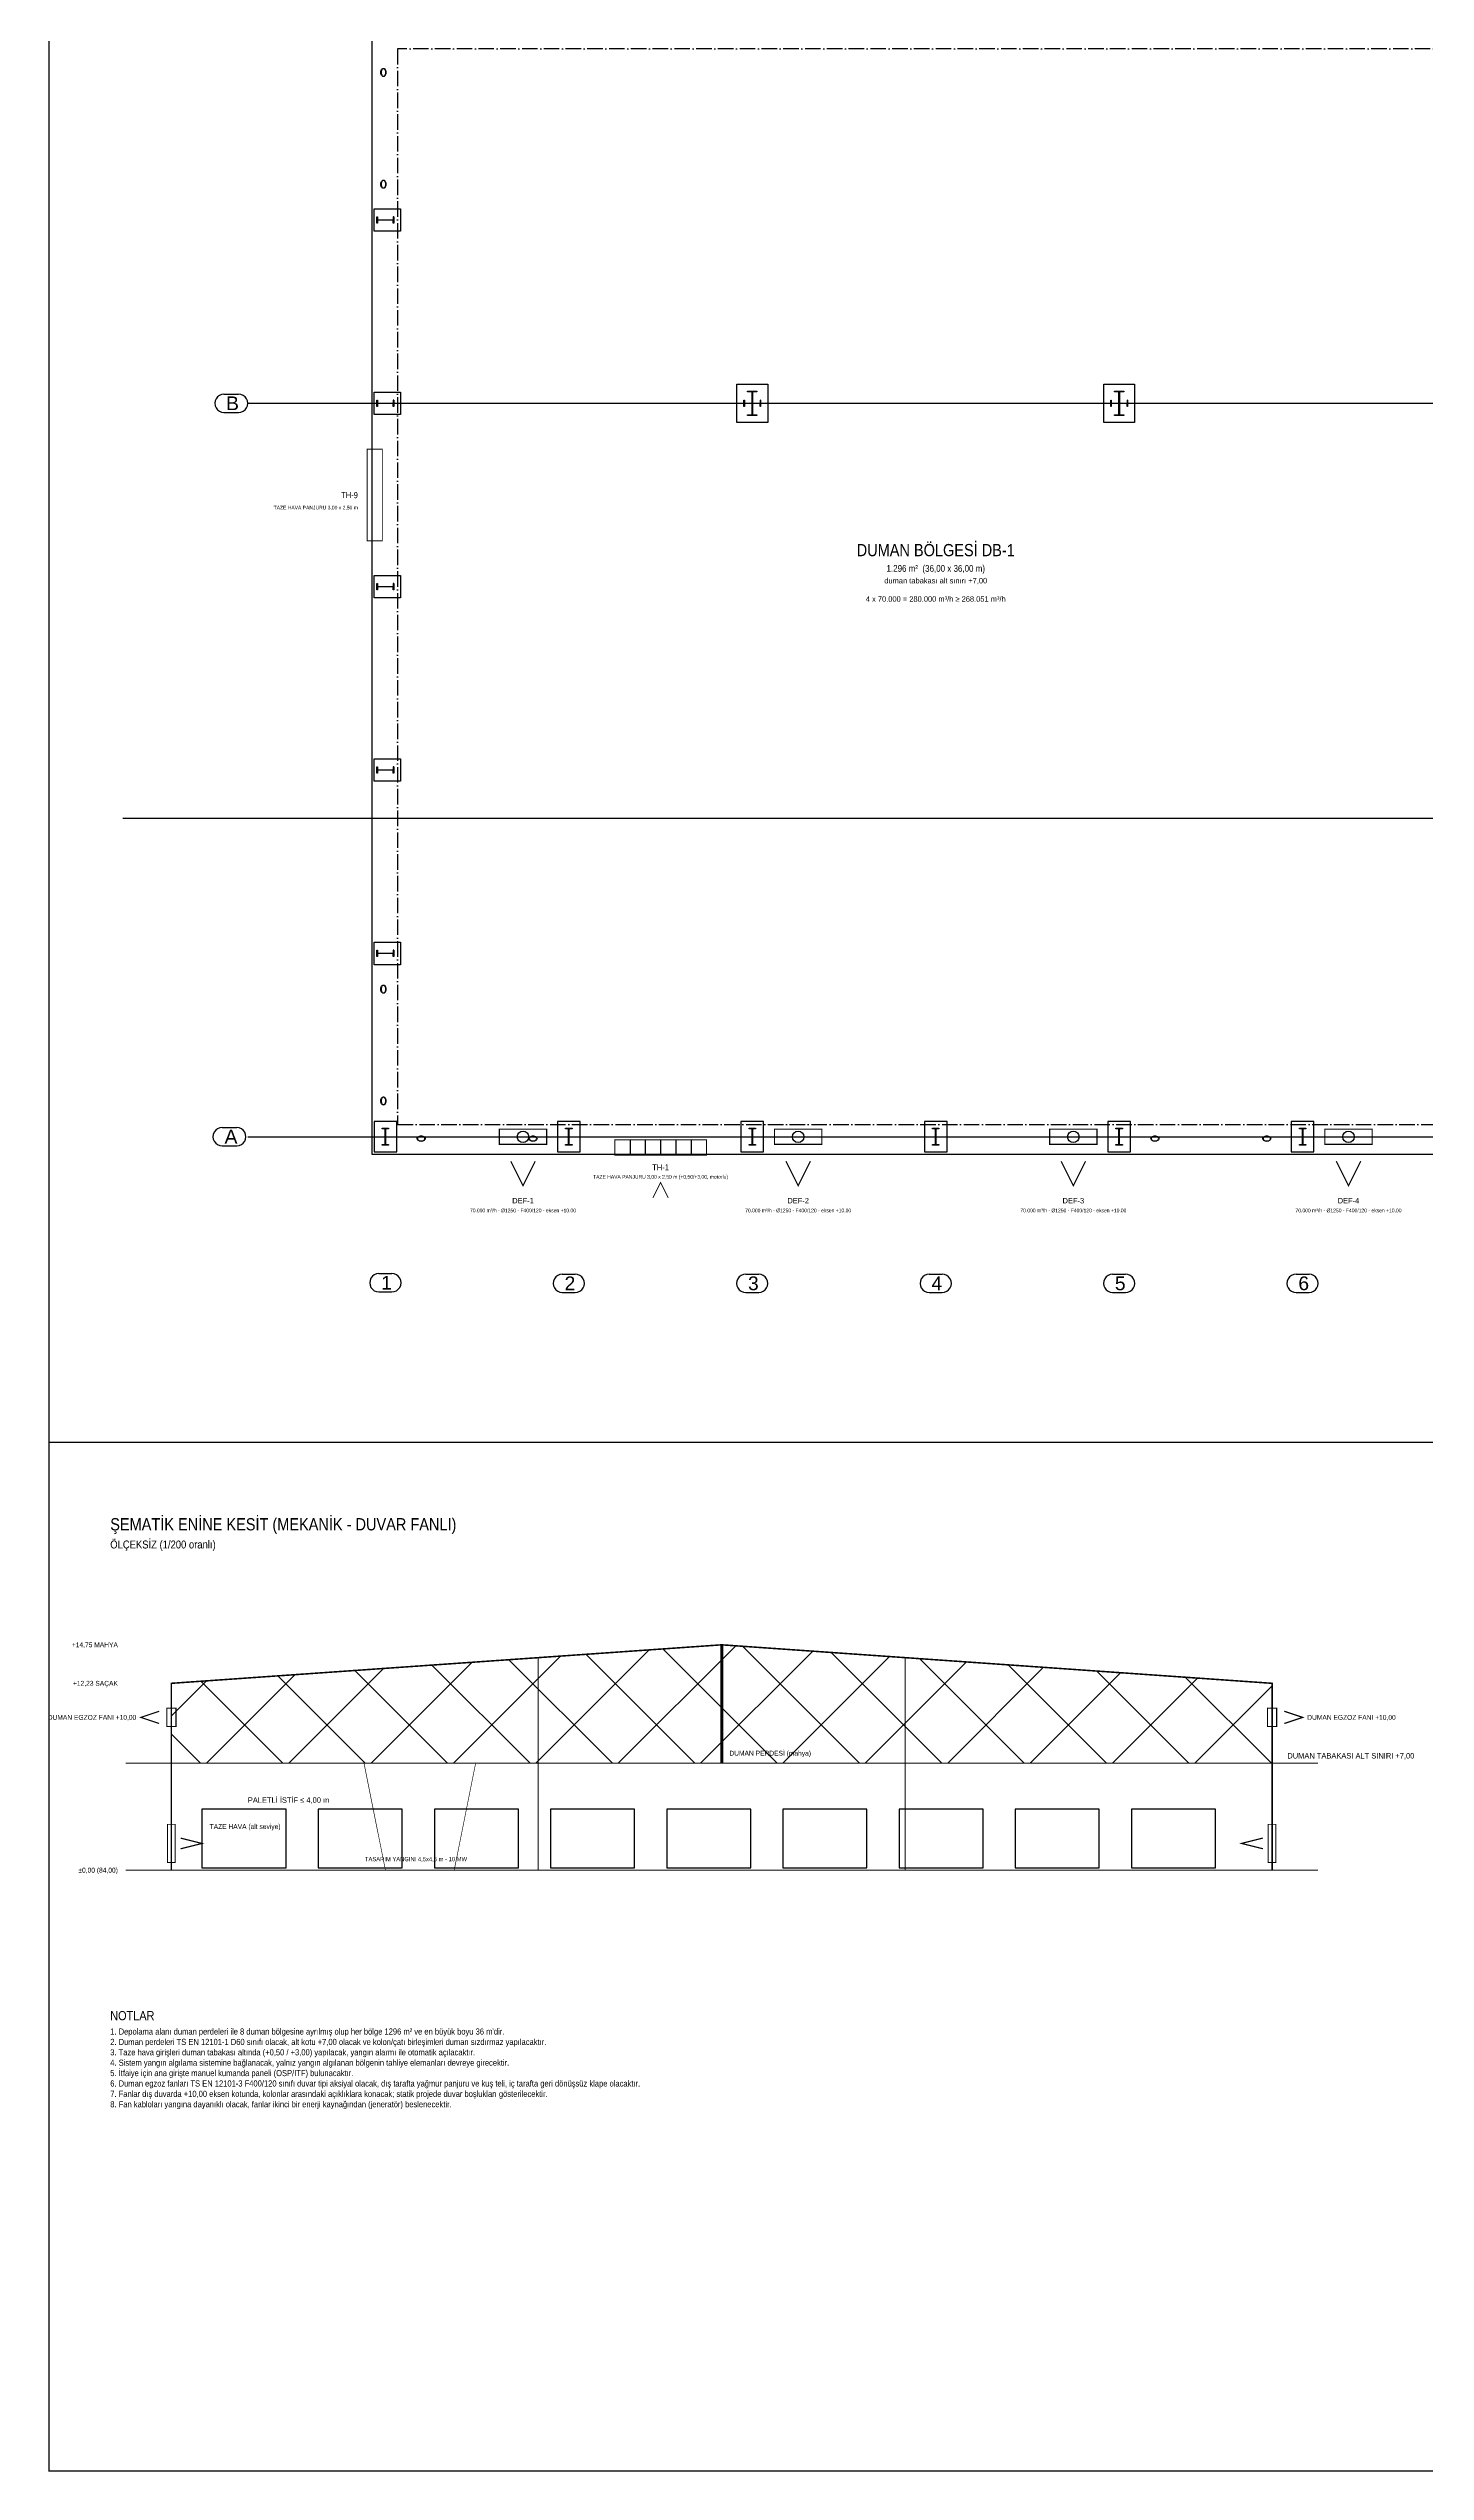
# Model space of a CAD drawing. Header units: centimetres. Extents: x 184307 to 200911, y 3888 to 16958.
# Drawn here: x 184307 to 188811, y 3888 to 11818 of the extents above; entities that cross this region are included whole.
import ezdxf
from ezdxf.enums import TextEntityAlignment as Align

# ---------------------------------------------------------------- set-up
doc = ezdxf.new("R2010")
doc.units = ezdxf.units.CM
doc.header["$LTSCALE"] = 20
doc.linetypes.add('DASHDOT', pattern=[3.556, 2.54, -0.508, 0, -0.508])
for name, color, linetype in [('ROTAS-DETAY', 7, 'CONTINUOUS'), ('ROTAS-DETAY-YAZI', 7, 'CONTINUOUS'), ('ROTAS-DUMAN-BOLGE', 6, 'DASHDOT'), ('ROTAS-DUMAN-FAN', 3, 'CONTINUOUS'), ('ROTAS-DUMAN-OK', 3, 'CONTINUOUS'), ('ROTAS-DUMAN-PERDE', 1, 'CONTINUOUS'), ('ROTAS-DUMAN-TAZE', 5, 'CONTINUOUS'), ('ROTAS-DUMAN-YAZI', 7, 'CONTINUOUS'), ('ROTAS-MIMARI', 8, 'CONTINUOUS'), ('ROTAS-MIMARI-AKS', 8, 'CONTINUOUS'), ('ROTAS-MIMARI-KOLON', 8, 'CONTINUOUS'), ('ROTAS-NOT', 7, 'CONTINUOUS'), ('ROTAS-PAFTA', 7, 'CONTINUOUS')]:
    doc.layers.add(name, color=color, linetype=linetype)
doc.styles.add('ROTAS', font='arial.ttf')

msp = doc.modelspace()

# ---------------------------------------------------------------- hatches: boundary and pattern name
at = {"layer": 'ROTAS-DUMAN-BOLGE'}
h = msp.add_hatch(dxfattribs=at)
h.set_pattern_fill('ANSI37', scale=60)
h.paths.add_polyline_path([(184709, 6206), (188309, 6206), (188309, 6467.5), (186509, 6593.5), (184709, 6467.5)])

# ---------------------------------------------------------------- linework, layer by layer
at = {"layer": 'ROTAS-DETAY'}
for points, const_width in [([(184709, 5856), (184709, 6467.5), (186509, 6593.5), (188309, 6467.5), (188309, 5856)], 5), ([(185909, 5856), (185909, 6551.5)], 3), ([(187109, 5856), (187109, 6551.5)], 3), ([(184559, 5856), (188459, 5856)], 4)]:
    msp.add_lwpolyline(points, dxfattribs=dict(at, const_width=const_width))
for points in [[(184809, 5863.5), (185084, 5863.5), (185084, 6056), (184809, 6056)], [(185189, 5863.5), (185464, 5863.5), (185464, 6056), (185189, 6056)], [(185569, 5863.5), (185844, 5863.5), (185844, 6056), (185569, 6056)], [(185949, 5863.5), (186224, 5863.5), (186224, 6056), (185949, 6056)], [(186329, 5863.5), (186604, 5863.5), (186604, 6056), (186329, 6056)], [(186709, 5863.5), (186984, 5863.5), (186984, 6056), (186709, 6056)], [(187089, 5863.5), (187364, 5863.5), (187364, 6056), (187089, 6056)], [(187469, 5863.5), (187744, 5863.5), (187744, 6056), (187469, 6056)], [(187849, 5863.5), (188124, 5863.5), (188124, 6056), (187849, 6056)]]:
    msp.add_lwpolyline(points, close=True, dxfattribs=at)
at = {"layer": 'ROTAS-DUMAN-BOLGE'}
msp.add_lwpolyline([(185449, 8296), (188969, 8296), (188969, 11816), (185449, 11816)], close=True, dxfattribs=at)
at = {"layer": 'ROTAS-DUMAN-BOLGE', "const_width": 3}
msp.add_lwpolyline([(184559, 6206), (188459, 6206)], dxfattribs=at)
at = {"layer": 'ROTAS-DUMAN-FAN'}
for p, q in [((185796.5, 8256), (185921.5, 8256)), ((186696.5, 8256), (186821.5, 8256)), ((187596.5, 8256), (187721.5, 8256)), ((188496.5, 8256), (188621.5, 8256))]:
    msp.add_line(p, q, dxfattribs=at)
at = {"layer": 'ROTAS-DUMAN-FAN', "const_width": 4}
for points in [[(185781.5, 8231), (185936.5, 8231), (185936.5, 8281), (185781.5, 8281)], [(186681.5, 8231), (186836.5, 8231), (186836.5, 8281), (186681.5, 8281)], [(187581.5, 8231), (187736.5, 8231), (187736.5, 8281), (187581.5, 8281)], [(188481.5, 8231), (188636.5, 8231), (188636.5, 8281), (188481.5, 8281)], [(184694, 6326), (184724, 6326), (184724, 6386), (184694, 6386)], [(188294, 6326), (188324, 6326), (188324, 6386), (188294, 6386)]]:
    msp.add_lwpolyline(points, close=True, dxfattribs=at)
for points in [[(185819, 8176), (185859, 8096), (185899, 8176)], [(186719, 8176), (186759, 8096), (186799, 8176)], [(187619, 8176), (187659, 8096), (187699, 8176)], [(188519, 8176), (188559, 8096), (188599, 8176)], [(184669, 6376), (184609, 6356), (184669, 6336)], [(188349, 6376), (188409, 6356), (188349, 6336)]]:
    msp.add_lwpolyline(points, dxfattribs=at)
at = {"layer": 'ROTAS-DUMAN-FAN'}
for centre in [(185859, 8256), (186759, 8256), (187659, 8256), (188559, 8256)]:
    msp.add_circle(centre, 18.8, dxfattribs=at)
at = {"layer": 'ROTAS-DUMAN-OK', "const_width": 2}
msp.add_lwpolyline([(185409, 5856), (185339, 6206), (185704, 6206), (185634, 5856)], dxfattribs=at)
at = {"layer": 'ROTAS-DUMAN-PERDE', "const_width": 10}
msp.add_lwpolyline([(186509, 6206), (186509, 6593.5)], dxfattribs=at)
at = {"layer": 'ROTAS-DUMAN-TAZE'}
for p, q in [((186209, 8246), (186209, 8196)), ((186259, 8246), (186259, 8196)), ((186309, 8246), (186309, 8196)), ((186359, 8246), (186359, 8196)), ((186409, 8246), (186409, 8196))]:
    msp.add_line(p, q, dxfattribs=at)
at = {"layer": 'ROTAS-DUMAN-TAZE', "const_width": 3}
for points in [[(185399, 10206), (185349, 10206), (185349, 10506), (185399, 10506)], [(186159, 8246), (186459, 8246), (186459, 8196), (186159, 8196)], [(184696.5, 5881), (184721.5, 5881), (184721.5, 6006), (184696.5, 6006)], [(188296.5, 5881), (188321.5, 5881), (188321.5, 6006), (188296.5, 6006)]]:
    msp.add_lwpolyline(points, close=True, dxfattribs=at)
at = {"layer": 'ROTAS-DUMAN-TAZE'}
for points, const_width in [([(186284, 8056), (186309, 8106), (186334, 8056)], 3), ([(184739, 5926), (184809, 5943.5), (184739, 5961)], 4), ([(188279, 5926), (188209, 5943.5), (188279, 5961)], 4)]:
    msp.add_lwpolyline(points, dxfattribs=dict(at, const_width=const_width))
at = {"layer": 'ROTAS-MIMARI'}
for points in [[(185364.3, 15501.3), (185364.3, 8198.8)], [(185371.8, 11293.3), (185458.8, 11293.3), (185458.8, 11219.3), (185371.8, 11219.3), (185371.8, 11293.3)], [(186558.3, 10719.3), (186659.3, 10719.3), (186659.3, 10593.3), (186558.3, 10593.3), (186558.3, 10719.3)], [(187758.3, 10719.3), (187859.3, 10719.3), (187859.3, 10593.3), (187758.3, 10593.3), (187758.3, 10719.3)], [(185371.8, 10693.3), (185458.8, 10693.3), (185458.8, 10619.3), (185371.8, 10619.3), (185371.8, 10693.3)], [(185371.8, 10093.3), (185458.8, 10093.3), (185458.8, 10019.3), (185371.8, 10019.3), (185371.8, 10093.3)], [(185371.8, 9493.3), (185458.8, 9493.3), (185458.8, 9419.3), (185371.8, 9419.3), (185371.8, 9493.3)], [(184549.9, 9299), (200448.5, 9299)], [(185371.8, 8893.3), (185458.8, 8893.3), (185458.8, 8819.3), (185371.8, 8819.3), (185371.8, 8893.3)], [(185445.8, 8306.3), (185371.8, 8306.3), (185371.8, 8206.3), (185445.8, 8206.3), (185445.8, 8306.3)], [(186045.8, 8306.3), (185971.8, 8306.3), (185971.8, 8206.3), (186045.8, 8206.3), (186045.8, 8306.3)], [(186645.8, 8306.3), (186571.8, 8306.3), (186571.8, 8206.3), (186645.8, 8206.3), (186645.8, 8306.3)], [(187245.8, 8306.3), (187171.8, 8306.3), (187171.8, 8206.3), (187245.8, 8206.3), (187245.8, 8306.3)], [(187845.8, 8306.3), (187771.8, 8306.3), (187771.8, 8206.3), (187845.8, 8206.3), (187845.8, 8306.3)], [(188445.8, 8306.3), (188371.8, 8306.3), (188371.8, 8206.3), (188445.8, 8206.3), (188445.8, 8306.3)], [(185364.3, 8198.8), (197408.8, 8198.8)]]:
    msp.add_lwpolyline(points, dxfattribs=at)
at = {"layer": 'ROTAS-MIMARI-AKS'}
for points in [[(184881, 10686.3), (184873.2, 10685.2), (184866, 10682.2), (184859.7, 10677.5), (184855, 10671.3), (184852, 10664), (184851, 10656.3), (184852, 10648.5), (184855, 10641.3), (184859.7, 10635.1), (184866, 10630.3), (184873.2, 10627.3), (184881, 10626.3)], [(184881, 10686.3), (184928.8, 10686.3)], [(184881, 10626.3), (184928.8, 10626.3)], [(184928.8, 10626.3), (184936.5, 10627.3), (184943.8, 10630.3), (184950, 10635.1), (184954.8, 10641.3), (184957.8, 10648.5), (184958.8, 10656.3), (184957.8, 10664), (184954.8, 10671.3), (184950, 10677.5), (184943.8, 10682.2), (184936.5, 10685.2), (184928.8, 10686.3)], [(184958.8, 10656.3), (200258.8, 10656.3)], [(184875, 8286.3), (184867.3, 8285.2), (184860, 8282.2), (184853.8, 8277.5), (184849.1, 8271.3), (184846.1, 8264), (184845, 8256.3), (184846.1, 8248.5), (184849.1, 8241.3), (184853.8, 8235.1), (184860, 8230.3), (184867.3, 8227.3), (184875, 8226.3)], [(184875, 8286.3), (184922.9, 8286.3)], [(184922.9, 8226.3), (184930.6, 8227.3), (184937.9, 8230.3), (184944.1, 8235.1), (184948.8, 8241.3), (184951.8, 8248.5), (184952.9, 8256.3), (184951.8, 8264), (184948.8, 8271.3), (184944.1, 8277.5), (184937.9, 8282.2), (184930.6, 8285.2), (184922.9, 8286.3)], [(184958.8, 8256.3), (200258.8, 8256.3)], [(184875, 8226.3), (184922.9, 8226.3)], [(185387.6, 7808.3), (185379.8, 7807.2), (185372.6, 7804.2), (185366.4, 7799.5), (185361.6, 7793.3), (185358.6, 7786), (185357.6, 7778.3), (185358.6, 7770.5), (185361.6, 7763.3), (185366.4, 7757), (185372.6, 7752.3), (185379.8, 7749.3), (185387.6, 7748.3)], [(185387.6, 7808.3), (185430, 7808.3)], [(185430, 7748.3), (185437.7, 7749.3), (185445, 7752.3), (185451.2, 7757), (185455.9, 7763.3), (185458.9, 7770.5), (185460, 7778.3), (185458.9, 7786), (185455.9, 7793.3), (185451.2, 7799.5), (185445, 7804.2), (185437.7, 7807.2), (185430, 7808.3)], [(185987.6, 7806.3), (185979.8, 7805.2), (185972.6, 7802.2), (185966.4, 7797.5), (185961.6, 7791.3), (185958.6, 7784), (185957.6, 7776.3), (185958.6, 7768.5), (185961.6, 7761.3), (185966.4, 7755.1), (185972.6, 7750.3), (185979.8, 7747.3), (185987.6, 7746.3)], [(185987.6, 7806.3), (186030, 7806.3)], [(186030, 7746.3), (186037.7, 7747.3), (186045, 7750.3), (186051.2, 7755.1), (186055.9, 7761.3), (186058.9, 7768.5), (186060, 7776.3), (186058.9, 7784), (186055.9, 7791.3), (186051.2, 7797.5), (186045, 7802.2), (186037.7, 7805.2), (186030, 7806.3)], [(186587.6, 7806.3), (186579.8, 7805.2), (186572.6, 7802.2), (186566.4, 7797.5), (186561.6, 7791.3), (186558.6, 7784), (186557.6, 7776.3), (186558.6, 7768.5), (186561.6, 7761.3), (186566.4, 7755.1), (186572.6, 7750.3), (186579.8, 7747.3), (186587.6, 7746.3)], [(186587.6, 7806.3), (186630, 7806.3)], [(186630, 7746.3), (186637.7, 7747.3), (186645, 7750.3), (186651.2, 7755.1), (186655.9, 7761.3), (186658.9, 7768.5), (186660, 7776.3), (186658.9, 7784), (186655.9, 7791.3), (186651.2, 7797.5), (186645, 7802.2), (186637.7, 7805.2), (186630, 7806.3)], [(187187.6, 7806.3), (187179.8, 7805.2), (187172.6, 7802.2), (187166.4, 7797.5), (187161.6, 7791.3), (187158.6, 7784), (187157.6, 7776.3), (187158.6, 7768.5), (187161.6, 7761.3), (187166.4, 7755.1), (187172.6, 7750.3), (187179.8, 7747.3), (187187.6, 7746.3)], [(187187.6, 7806.3), (187230, 7806.3)], [(187230, 7746.3), (187237.7, 7747.3), (187245, 7750.3), (187251.2, 7755.1), (187255.9, 7761.3), (187258.9, 7768.5), (187260, 7776.3), (187258.9, 7784), (187255.9, 7791.3), (187251.2, 7797.5), (187245, 7802.2), (187237.7, 7805.2), (187230, 7806.3)], [(187787.6, 7806.3), (187779.8, 7805.2), (187772.6, 7802.2), (187766.4, 7797.5), (187761.6, 7791.3), (187758.6, 7784), (187757.6, 7776.3), (187758.6, 7768.5), (187761.6, 7761.3), (187766.4, 7755.1), (187772.6, 7750.3), (187779.8, 7747.3), (187787.6, 7746.3)], [(187787.6, 7806.3), (187830, 7806.3)], [(187830, 7746.3), (187837.7, 7747.3), (187845, 7750.3), (187851.2, 7755.1), (187855.9, 7761.3), (187858.9, 7768.5), (187860, 7776.3), (187858.9, 7784), (187855.9, 7791.3), (187851.2, 7797.5), (187845, 7802.2), (187837.7, 7805.2), (187830, 7806.3)], [(188387.6, 7806.3), (188379.8, 7805.2), (188372.6, 7802.2), (188366.4, 7797.5), (188361.6, 7791.3), (188358.6, 7784), (188357.6, 7776.3), (188358.6, 7768.5), (188361.6, 7761.3), (188366.4, 7755.1), (188372.6, 7750.3), (188379.8, 7747.3), (188387.6, 7746.3)], [(188387.6, 7806.3), (188430, 7806.3)], [(188430, 7746.3), (188437.7, 7747.3), (188445, 7750.3), (188451.2, 7755.1), (188455.9, 7761.3), (188458.9, 7768.5), (188460, 7776.3), (188458.9, 7784), (188455.9, 7791.3), (188451.2, 7797.5), (188445, 7802.2), (188437.7, 7805.2), (188430, 7806.3)], [(185387.6, 7748.3), (185430, 7748.3)], [(185987.6, 7746.3), (186030, 7746.3)], [(186587.6, 7746.3), (186630, 7746.3)], [(187187.6, 7746.3), (187230, 7746.3)], [(187787.6, 7746.3), (187830, 7746.3)], [(188387.6, 7746.3), (188430, 7746.3)]]:
    msp.add_lwpolyline(points, dxfattribs=at)
at = {"layer": 'ROTAS-MIMARI-KOLON'}
for points in [[(185394.1, 11739.2), (185394.4, 11742.6)], [(185394.4, 11735.7), (185394.1, 11739.2)], [(185394.4, 11742.6), (185395.2, 11745.8)], [(185395, 11742.3), (185394.7, 11739.2)], [(185394.7, 11739.2), (185395, 11736)], [(185395.8, 11745.3), (185395, 11742.3)], [(185395, 11736), (185395.8, 11733)], [(185395.2, 11745.8), (185396.6, 11748.5)], [(185397, 11747.8), (185395.8, 11745.3)], [(185396.6, 11748.5), (185398.3, 11750.6)], [(185398.6, 11749.8), (185397, 11747.8)], [(185398.3, 11750.6), (185400.4, 11751.9)], [(185400.5, 11751), (185398.6, 11749.8)], [(185400.4, 11751.9), (185402.5, 11752.4)], [(185402.5, 11751.4), (185400.5, 11751)], [(185402.5, 11752.4), (185404.7, 11751.9)], [(185404.6, 11751), (185402.5, 11751.4)], [(185406.4, 11749.8), (185404.6, 11751)], [(185404.7, 11751.9), (185406.7, 11750.6)], [(185408.1, 11747.8), (185406.4, 11749.8)], [(185406.7, 11750.6), (185408.5, 11748.5)], [(185409.3, 11745.3), (185408.1, 11747.8)], [(185408.5, 11748.5), (185409.8, 11745.8)], [(185410.1, 11742.3), (185409.3, 11745.3)], [(185409.3, 11733), (185410.1, 11736)], [(185409.8, 11745.8), (185410.7, 11742.6)], [(185410.7, 11742.6), (185410.1, 11742)], [(185410.3, 11739.2), (185410.1, 11742.3)], [(185410.1, 11736), (185410.3, 11739.2)], [(185410.7, 11742.6), (185410.9, 11739.2)], [(185410.9, 11739.2), (185410.7, 11735.7)], [(185395.2, 11732.6), (185394.4, 11735.7)], [(185396.6, 11729.8), (185395.2, 11732.6)], [(185395.8, 11733), (185397, 11730.5)], [(185398.3, 11727.7), (185396.6, 11729.8)], [(185397, 11730.5), (185398.6, 11728.6)], [(185397.7, 11729.6), (185397.2, 11729.1)], [(185400.4, 11726.4), (185398.3, 11727.7)], [(185398.6, 11728.6), (185400.5, 11727.3)], [(185402.5, 11726), (185400.4, 11726.4)], [(185400.5, 11727.3), (185402.5, 11726.9)], [(185402.5, 11726.9), (185404.6, 11727.3)], [(185404.7, 11726.4), (185402.5, 11726)], [(185404.6, 11727.3), (185406.4, 11728.6)], [(185406.7, 11727.7), (185404.7, 11726.4)], [(185406.4, 11728.6), (185408.1, 11730.5)], [(185408.5, 11729.8), (185406.7, 11727.7)], [(185408.1, 11730.5), (185409.3, 11733)], [(185409.8, 11732.6), (185408.5, 11729.8)], [(185410.7, 11735.7), (185409.8, 11732.6)], [(185394.1, 11373.4), (185394.4, 11376.8)], [(185394.4, 11370), (185394.1, 11373.4)], [(185394.4, 11376.8), (185395.2, 11380)], [(185395.2, 11366.8), (185394.4, 11370)], [(185395, 11376.5), (185394.7, 11373.4)], [(185394.7, 11373.4), (185395, 11370.2)], [(185395.8, 11379.5), (185395, 11376.5)], [(185395, 11370.2), (185395.8, 11367.2)], [(185395.2, 11380), (185396.6, 11382.7)], [(185396.6, 11364), (185395.2, 11366.8)], [(185397, 11382), (185395.8, 11379.5)], [(185395.8, 11367.2), (185397, 11364.7)], [(185396.6, 11382.7), (185398.3, 11384.8)], [(185398.3, 11361.9), (185396.6, 11364)], [(185398.6, 11384), (185397, 11382)], [(185397, 11364.7), (185398.6, 11362.8)], [(185397.7, 11363.8), (185397.2, 11363.3)], [(185398.3, 11384.8), (185400.4, 11386.1)], [(185400.4, 11360.6), (185398.3, 11361.9)], [(185400.5, 11385.2), (185398.6, 11384)], [(185398.6, 11362.8), (185400.5, 11361.5)], [(185400.4, 11386.1), (185402.5, 11386.6)], [(185402.5, 11360.2), (185400.4, 11360.6)], [(185402.5, 11385.6), (185400.5, 11385.2)], [(185400.5, 11361.5), (185402.5, 11361.1)], [(185402.5, 11386.6), (185404.7, 11386.1)], [(185404.6, 11385.2), (185402.5, 11385.6)], [(185402.5, 11361.1), (185404.6, 11361.5)], [(185404.7, 11360.6), (185402.5, 11360.2)], [(185406.4, 11384), (185404.6, 11385.2)], [(185404.6, 11361.5), (185406.4, 11362.8)], [(185404.7, 11386.1), (185406.7, 11384.8)], [(185406.7, 11361.9), (185404.7, 11360.6)], [(185408.1, 11382), (185406.4, 11384)], [(185406.4, 11362.8), (185408.1, 11364.7)], [(185406.7, 11384.8), (185408.5, 11382.7)], [(185408.5, 11364), (185406.7, 11361.9)], [(185409.3, 11379.5), (185408.1, 11382)], [(185408.1, 11364.7), (185409.3, 11367.2)], [(185408.5, 11382.7), (185409.8, 11380)], [(185409.8, 11366.8), (185408.5, 11364)], [(185410.1, 11376.5), (185409.3, 11379.5)], [(185409.3, 11367.2), (185410.1, 11370.2)], [(185409.8, 11380), (185410.7, 11376.8)], [(185410.7, 11370), (185409.8, 11366.8)], [(185410.7, 11376.8), (185410.1, 11376.2)], [(185410.3, 11373.4), (185410.1, 11376.5)], [(185410.1, 11370.2), (185410.3, 11373.4)], [(185410.7, 11376.8), (185410.9, 11373.4)], [(185410.9, 11373.4), (185410.7, 11370)], [(185381.3, 11245.8), (185381.3, 11266.8)], [(185381.3, 11266.8), (185383, 11266.8)], [(185383, 11266.8), (185383, 11256.8)], [(185436.3, 11266.8), (185434.6, 11266.8)], [(185434.6, 11266.8), (185434.6, 11256.8)], [(185436.3, 11266.8), (185436.3, 11245.8)], [(185383, 11245.8), (185381.3, 11245.8)], [(185383, 11256.8), (185434.6, 11256.8)], [(185434.6, 11255.7), (185383, 11255.7)], [(185383, 11255.7), (185383, 11245.8)], [(185434.6, 11245.8), (185434.6, 11255.7)], [(185436.3, 11245.8), (185434.6, 11245.8)], [(185381.3, 10645.8), (185381.3, 10666.8)], [(185381.3, 10666.8), (185383, 10666.8)], [(185383, 10645.8), (185381.3, 10645.8)], [(185383, 10666.8), (185383, 10656.8)], [(185383, 10656.8), (185434.6, 10656.8)], [(185434.6, 10655.7), (185383, 10655.7)], [(185383, 10655.7), (185383, 10645.8)], [(185436.3, 10666.8), (185434.6, 10666.8)], [(185434.6, 10666.8), (185434.6, 10656.8)], [(185434.6, 10645.8), (185434.6, 10655.7)], [(185436.3, 10645.8), (185434.6, 10645.8)], [(185436.3, 10666.8), (185436.3, 10645.8)], [(186581.3, 10645.8), (186581.3, 10666.8)], [(186581.3, 10666.8), (186583, 10666.8)], [(186583, 10645.8), (186581.3, 10645.8)], [(186583, 10666.8), (186583, 10656.8)], [(186583, 10656.8), (186634.6, 10656.8)], [(186634.6, 10655.7), (186583, 10655.7)], [(186583, 10655.7), (186583, 10645.8)], [(186593.8, 10694.3), (186593.8, 10696.3)], [(186593.8, 10696.3), (186623.8, 10696.3)], [(186608, 10694.3), (186593.8, 10694.3)], [(186608, 10618.3), (186608, 10694.3)], [(186623.8, 10694.3), (186609.5, 10694.3)], [(186609.5, 10694.3), (186609.5, 10618.3)], [(186623.8, 10696.3), (186623.8, 10694.3)], [(186636.3, 10666.8), (186634.6, 10666.8)], [(186634.6, 10666.8), (186634.6, 10656.8)], [(186634.6, 10645.8), (186634.6, 10655.7)], [(186636.3, 10645.8), (186634.6, 10645.8)], [(186636.3, 10666.8), (186636.3, 10645.8)], [(187781.3, 10645.8), (187781.3, 10666.8)], [(187781.3, 10666.8), (187783, 10666.8)], [(187783, 10645.8), (187781.3, 10645.8)], [(187783, 10666.8), (187783, 10656.8)], [(187783, 10656.8), (187834.6, 10656.8)], [(187834.6, 10655.7), (187783, 10655.7)], [(187783, 10655.7), (187783, 10645.8)], [(187793.8, 10696.3), (187793.8, 10696.3)], [(187793.8, 10696.3), (187793.8, 10696.3)], [(187793.8, 10694.3), (187793.8, 10696.3)], [(187793.8, 10696.3), (187823.8, 10696.3)], [(187808, 10694.3), (187793.8, 10694.3)], [(187808, 10618.3), (187808, 10694.3)], [(187823.8, 10694.3), (187809.5, 10694.3)], [(187809.5, 10694.3), (187809.5, 10618.3)], [(187823.8, 10696.3), (187823.8, 10694.3)], [(187836.3, 10666.8), (187834.6, 10666.8)], [(187834.6, 10666.8), (187834.6, 10656.8)], [(187834.6, 10645.8), (187834.6, 10655.7)], [(187836.3, 10645.8), (187834.6, 10645.8)], [(187836.3, 10666.8), (187836.3, 10645.8)], [(186593.8, 10616.3), (186593.8, 10618.3)], [(186593.8, 10618.3), (186608, 10618.3)], [(186623.8, 10616.3), (186593.8, 10616.3)], [(186609.5, 10618.3), (186623.8, 10618.3)], [(186623.8, 10618.3), (186623.8, 10616.3)], [(187793.8, 10616.3), (187793.8, 10618.3)], [(187793.8, 10618.3), (187808, 10618.3)], [(187823.8, 10616.3), (187793.8, 10616.3)], [(187809.5, 10618.3), (187823.8, 10618.3)], [(187823.8, 10618.3), (187823.8, 10616.3)], [(185381.3, 10045.8), (185381.3, 10066.8)], [(185381.3, 10066.8), (185383, 10066.8)], [(185383, 10045.8), (185381.3, 10045.8)], [(185383, 10066.8), (185383, 10056.8)], [(185383, 10056.8), (185434.6, 10056.8)], [(185434.6, 10055.7), (185383, 10055.7)], [(185383, 10055.7), (185383, 10045.8)], [(185436.3, 10066.8), (185434.6, 10066.8)], [(185434.6, 10066.8), (185434.6, 10056.8)], [(185434.6, 10045.8), (185434.6, 10055.7)], [(185436.3, 10045.8), (185434.6, 10045.8)], [(185436.3, 10066.8), (185436.3, 10045.8)], [(185381.3, 9445.8), (185381.3, 9466.8)], [(185381.3, 9466.8), (185383, 9466.8)], [(185383, 9445.8), (185381.3, 9445.8)], [(185383, 9466.8), (185383, 9456.8)], [(185383, 9456.8), (185434.6, 9456.8)], [(185434.6, 9455.7), (185383, 9455.7)], [(185383, 9455.7), (185383, 9445.8)], [(185436.3, 9466.8), (185434.6, 9466.8)], [(185434.6, 9466.8), (185434.6, 9456.8)], [(185434.6, 9445.8), (185434.6, 9455.7)], [(185436.3, 9445.8), (185434.6, 9445.8)], [(185436.3, 9466.8), (185436.3, 9445.8)], [(185381.3, 8845.8), (185381.3, 8866.8)], [(185381.3, 8866.8), (185383, 8866.8)], [(185383, 8845.8), (185381.3, 8845.8)], [(185383, 8866.8), (185383, 8856.8)], [(185383, 8856.8), (185434.6, 8856.8)], [(185434.6, 8855.7), (185383, 8855.7)], [(185383, 8855.7), (185383, 8845.8)], [(185436.3, 8866.8), (185434.6, 8866.8)], [(185434.6, 8866.8), (185434.6, 8856.8)], [(185434.6, 8845.8), (185434.6, 8855.7)], [(185436.3, 8845.8), (185434.6, 8845.8)], [(185436.3, 8866.8), (185436.3, 8845.8)], [(185394.1, 8739.2), (185394.4, 8742.6)], [(185394.4, 8735.7), (185394.1, 8739.2)], [(185394.4, 8742.6), (185395.2, 8745.8)], [(185395.2, 8732.6), (185394.4, 8735.7)], [(185395, 8742.3), (185394.7, 8739.2)], [(185394.7, 8739.2), (185395, 8736)], [(185395.8, 8745.3), (185395, 8742.3)], [(185395, 8736), (185395.8, 8733)], [(185395.2, 8745.8), (185396.6, 8748.5)], [(185396.6, 8729.8), (185395.2, 8732.6)], [(185397, 8747.8), (185395.8, 8745.3)], [(185395.8, 8733), (185397, 8730.5)], [(185396.6, 8748.5), (185398.3, 8750.6)], [(185398.3, 8727.7), (185396.6, 8729.8)], [(185398.6, 8749.8), (185397, 8747.8)], [(185397, 8730.5), (185398.6, 8728.6)], [(185397.7, 8729.6), (185397.2, 8729.1)], [(185398.3, 8750.6), (185400.4, 8751.9)], [(185400.4, 8726.4), (185398.3, 8727.7)], [(185400.5, 8751), (185398.6, 8749.8)], [(185398.6, 8728.6), (185400.5, 8727.3)], [(185400.4, 8751.9), (185402.5, 8752.4)], [(185402.5, 8726), (185400.4, 8726.4)], [(185402.5, 8751.4), (185400.5, 8751)], [(185400.5, 8727.3), (185402.5, 8726.9)], [(185402.5, 8752.4), (185404.7, 8751.9)], [(185404.6, 8751), (185402.5, 8751.4)], [(185402.5, 8726.9), (185404.6, 8727.3)], [(185404.7, 8726.4), (185402.5, 8726)], [(185406.4, 8749.8), (185404.6, 8751)], [(185404.6, 8727.3), (185406.4, 8728.6)], [(185404.7, 8751.9), (185406.7, 8750.6)], [(185406.7, 8727.7), (185404.7, 8726.4)], [(185408.1, 8747.8), (185406.4, 8749.8)], [(185406.4, 8728.6), (185408.1, 8730.5)], [(185406.7, 8750.6), (185408.5, 8748.5)], [(185408.5, 8729.8), (185406.7, 8727.7)], [(185409.3, 8745.3), (185408.1, 8747.8)], [(185408.1, 8730.5), (185409.3, 8733)], [(185408.5, 8748.5), (185409.8, 8745.8)], [(185409.8, 8732.6), (185408.5, 8729.8)], [(185410.1, 8742.3), (185409.3, 8745.3)], [(185409.3, 8733), (185410.1, 8736)], [(185409.8, 8745.8), (185410.7, 8742.6)], [(185410.7, 8735.7), (185409.8, 8732.6)], [(185410.7, 8742.6), (185410.1, 8742)], [(185410.3, 8739.2), (185410.1, 8742.3)], [(185410.1, 8736), (185410.3, 8739.2)], [(185410.7, 8742.6), (185410.9, 8739.2)], [(185410.9, 8739.2), (185410.7, 8735.7)], [(185394.1, 8373.4), (185394.4, 8376.8)], [(185394.4, 8370), (185394.1, 8373.4)], [(185394.4, 8376.8), (185395.2, 8380)], [(185395.2, 8366.8), (185394.4, 8370)], [(185395, 8376.5), (185394.7, 8373.4)], [(185394.7, 8373.4), (185395, 8370.2)], [(185395.8, 8379.5), (185395, 8376.5)], [(185395, 8370.2), (185395.8, 8367.2)], [(185395.2, 8380), (185396.6, 8382.7)], [(185396.6, 8364), (185395.2, 8366.8)], [(185397, 8382), (185395.8, 8379.5)], [(185395.8, 8367.2), (185397, 8364.7)], [(185396.6, 8382.7), (185398.3, 8384.8)], [(185398.3, 8361.9), (185396.6, 8364)], [(185398.6, 8384), (185397, 8382)], [(185397, 8364.7), (185398.6, 8362.8)], [(185397.7, 8363.8), (185397.2, 8363.3)], [(185398.3, 8384.8), (185400.4, 8386.1)], [(185400.4, 8360.6), (185398.3, 8361.9)], [(185400.5, 8385.2), (185398.6, 8384)], [(185398.6, 8362.8), (185400.5, 8361.5)], [(185400.4, 8386.1), (185402.5, 8386.6)], [(185402.5, 8360.2), (185400.4, 8360.6)], [(185402.5, 8385.6), (185400.5, 8385.2)], [(185400.5, 8361.5), (185402.5, 8361.1)], [(185402.5, 8386.6), (185404.7, 8386.1)], [(185404.6, 8385.2), (185402.5, 8385.6)], [(185402.5, 8361.1), (185404.6, 8361.5)], [(185404.7, 8360.6), (185402.5, 8360.2)], [(185406.4, 8384), (185404.6, 8385.2)], [(185404.6, 8361.5), (185406.4, 8362.8)], [(185404.7, 8386.1), (185406.7, 8384.8)], [(185406.7, 8361.9), (185404.7, 8360.6)], [(185408.1, 8382), (185406.4, 8384)], [(185406.4, 8362.8), (185408.1, 8364.7)], [(185406.7, 8384.8), (185408.5, 8382.7)], [(185408.5, 8364), (185406.7, 8361.9)], [(185409.3, 8379.5), (185408.1, 8382)], [(185408.1, 8364.7), (185409.3, 8367.2)], [(185408.5, 8382.7), (185409.8, 8380)], [(185409.8, 8366.8), (185408.5, 8364)], [(185410.1, 8376.5), (185409.3, 8379.5)], [(185409.3, 8367.2), (185410.1, 8370.2)], [(185409.8, 8380), (185410.7, 8376.8)], [(185410.7, 8370), (185409.8, 8366.8)], [(185410.7, 8376.8), (185410.1, 8376.2)], [(185410.3, 8373.4), (185410.1, 8376.5)], [(185410.1, 8370.2), (185410.3, 8373.4)], [(185410.7, 8376.8), (185410.7, 8376.8)], [(185410.7, 8376.8), (185410.9, 8373.4)], [(185410.9, 8373.4), (185410.7, 8370)], [(185398.3, 8282), (185398.3, 8283.8)], [(185398.3, 8283.8), (185419.3, 8283.8)], [(185408.2, 8282), (185398.3, 8282)], [(185408.2, 8230.5), (185408.2, 8282)], [(185419.3, 8282), (185409.3, 8282)], [(185409.3, 8282), (185409.3, 8230.5)], [(185419.3, 8283.8), (185419.3, 8282)], [(185512.7, 8250), (185513.1, 8252.2)], [(185513.1, 8247.8), (185512.7, 8250)], [(185513.8, 8250.6), (185513, 8251.4)], [(185513.1, 8252.2), (185514.5, 8254.2)], [(185514.5, 8245.8), (185513.1, 8247.8)], [(185514.1, 8252), (185513.6, 8250)], [(185513.6, 8250), (185514.1, 8248)], [(185515.3, 8253.9), (185514.1, 8252)], [(185514.1, 8248), (185515.3, 8246.1)], [(185514.5, 8254.2), (185516.6, 8256)], [(185517.2, 8255.5), (185515.3, 8253.9)], [(185516.6, 8256), (185519.3, 8257.3)], [(185519.8, 8256.8), (185517.2, 8255.5)], [(185519.3, 8257.3), (185522.5, 8258.1)], [(185522.7, 8257.6), (185519.8, 8256.8)], [(185522.5, 8258.1), (185525.9, 8258.4)], [(185525.9, 8257.8), (185522.7, 8257.6)], [(185525.9, 8258.4), (185529.3, 8258.1)], [(185529.1, 8257.6), (185525.9, 8257.8)], [(185532, 8256.8), (185529.1, 8257.6)], [(185529.3, 8258.1), (185532.5, 8257.3)], [(185534.5, 8255.5), (185532, 8256.8)], [(185532.5, 8257.3), (185535.2, 8256)], [(185538.6, 8252.2), (185534.5, 8256.3)], [(185536.5, 8253.9), (185534.5, 8255.5)], [(185535.2, 8256), (185537.3, 8254.2)], [(185537.7, 8252), (185536.5, 8253.9)], [(185536.5, 8246.1), (185537.7, 8248)], [(185537.3, 8254.2), (185538.6, 8252.2)], [(185538.6, 8247.8), (185537.3, 8245.8)], [(185538.1, 8250), (185537.7, 8252)], [(185537.7, 8248), (185538.1, 8250)], [(185538.6, 8252.2), (185538.6, 8252.2)], [(185538.6, 8252.2), (185539.1, 8250)], [(185539.1, 8250), (185538.6, 8247.8)], [(185878.5, 8250), (185878.9, 8252.2)], [(185878.9, 8247.8), (185878.5, 8250)], [(185879.6, 8250.6), (185878.8, 8251.4)], [(185878.9, 8252.2), (185880.3, 8254.2)], [(185880.3, 8245.8), (185878.9, 8247.8)], [(185879.8, 8252), (185879.4, 8250)], [(185879.4, 8250), (185879.8, 8248)], [(185881.1, 8253.9), (185879.8, 8252)], [(185879.8, 8248), (185881.1, 8246.1)], [(185880.3, 8254.2), (185882.4, 8256)], [(185883, 8255.5), (185881.1, 8253.9)], [(185882.4, 8256), (185885.1, 8257.3)], [(185885.6, 8256.8), (185883, 8255.5)], [(185885.1, 8257.3), (185888.3, 8258.1)], [(185888.5, 8257.6), (185885.6, 8256.8)], [(185888.3, 8258.1), (185891.7, 8258.4)], [(185891.7, 8257.8), (185888.5, 8257.6)], [(185891.7, 8258.4), (185895.1, 8258.1)], [(185894.9, 8257.6), (185891.7, 8257.8)], [(185897.8, 8256.8), (185894.9, 8257.6)], [(185895.1, 8258.1), (185898.3, 8257.3)], [(185900.3, 8255.5), (185897.8, 8256.8)], [(185898.3, 8257.3), (185901, 8256)], [(185904.4, 8252.2), (185900.3, 8256.3)], [(185902.3, 8253.9), (185900.3, 8255.5)], [(185901, 8256), (185903.1, 8254.2)], [(185903.5, 8252), (185902.3, 8253.9)], [(185902.3, 8246.1), (185903.5, 8248)], [(185903.1, 8254.2), (185904.4, 8252.2)], [(185904.4, 8247.8), (185903.1, 8245.8)], [(185903.9, 8250), (185903.5, 8252)], [(185903.5, 8248), (185903.9, 8250)], [(185904.4, 8252.2), (185904.4, 8252.2)], [(185904.4, 8252.2), (185904.9, 8250)], [(185904.9, 8250), (185904.4, 8247.8)], [(185998.3, 8282), (185998.3, 8283.8)], [(185998.3, 8283.8), (186019.3, 8283.8)], [(186008.2, 8282), (185998.3, 8282)], [(186008.2, 8230.5), (186008.2, 8282)], [(186019.3, 8282), (186009.3, 8282)], [(186009.3, 8282), (186009.3, 8230.5)], [(186019.3, 8283.8), (186019.3, 8282)], [(186598.3, 8282), (186598.3, 8283.8)], [(186598.3, 8283.8), (186619.3, 8283.8)], [(186608.2, 8282), (186598.3, 8282)], [(186608.2, 8230.5), (186608.2, 8282)], [(186619.3, 8282), (186609.3, 8282)], [(186609.3, 8282), (186609.3, 8230.5)], [(186619.3, 8283.8), (186619.3, 8282)], [(187198.3, 8282), (187198.3, 8283.8)], [(187198.3, 8283.8), (187219.3, 8283.8)], [(187208.2, 8282), (187198.3, 8282)], [(187208.2, 8230.5), (187208.2, 8282)], [(187219.3, 8282), (187209.3, 8282)], [(187209.3, 8282), (187209.3, 8230.5)], [(187219.3, 8283.8), (187219.3, 8282)], [(187798.3, 8282), (187798.3, 8283.8)], [(187798.3, 8283.8), (187819.3, 8283.8)], [(187808.2, 8282), (187798.3, 8282)], [(187808.2, 8230.5), (187808.2, 8282)], [(187819.3, 8282), (187809.3, 8282)], [(187809.3, 8282), (187809.3, 8230.5)], [(187819.3, 8283.8), (187819.3, 8282)], [(187912.7, 8250), (187913.1, 8252.2)], [(187913.1, 8247.8), (187912.7, 8250)], [(187913.8, 8250.6), (187913, 8251.4)], [(187913.1, 8252.2), (187914.5, 8254.2)], [(187914.5, 8245.8), (187913.1, 8247.8)], [(187914.1, 8252), (187913.6, 8250)], [(187913.6, 8250), (187914.1, 8248)], [(187915.3, 8253.9), (187914.1, 8252)], [(187914.1, 8248), (187915.3, 8246.1)], [(187914.5, 8254.2), (187916.6, 8256)], [(187917.2, 8255.5), (187915.3, 8253.9)], [(187916.6, 8256), (187919.3, 8257.3)], [(187919.8, 8256.8), (187917.2, 8255.5)], [(187919.3, 8257.3), (187922.5, 8258.1)], [(187922.7, 8257.6), (187919.8, 8256.8)], [(187922.5, 8258.1), (187925.9, 8258.4)], [(187925.9, 8257.8), (187922.7, 8257.6)], [(187925.9, 8258.4), (187929.3, 8258.1)], [(187929.1, 8257.6), (187925.9, 8257.8)], [(187932, 8256.8), (187929.1, 8257.6)], [(187929.3, 8258.1), (187932.5, 8257.3)], [(187934.5, 8255.5), (187932, 8256.8)], [(187932.5, 8257.3), (187935.2, 8256)], [(187938.6, 8252.2), (187934.5, 8256.3)], [(187936.5, 8253.9), (187934.5, 8255.5)], [(187935.2, 8256), (187937.3, 8254.2)], [(187937.7, 8252), (187936.5, 8253.9)], [(187936.5, 8246.1), (187937.7, 8248)], [(187937.3, 8254.2), (187938.6, 8252.2)], [(187938.6, 8247.8), (187937.3, 8245.8)], [(187938.1, 8250), (187937.7, 8252)], [(187937.7, 8248), (187938.1, 8250)], [(187938.6, 8252.2), (187938.6, 8252.2)], [(187938.6, 8252.2), (187939.1, 8250)], [(187939.1, 8250), (187938.6, 8247.8)], [(188278.5, 8250), (188278.9, 8252.2)], [(188278.9, 8247.8), (188278.5, 8250)], [(188279.6, 8250.6), (188278.8, 8251.4)], [(188278.9, 8252.2), (188280.3, 8254.2)], [(188280.3, 8245.8), (188278.9, 8247.8)], [(188279.8, 8252), (188279.4, 8250)], [(188279.4, 8250), (188279.8, 8248)], [(188281.1, 8253.9), (188279.8, 8252)], [(188279.8, 8248), (188281.1, 8246.1)], [(188280.3, 8254.2), (188282.4, 8256)], [(188283, 8255.5), (188281.1, 8253.9)], [(188282.4, 8256), (188285.1, 8257.3)], [(188285.6, 8256.8), (188283, 8255.5)], [(188285.1, 8257.3), (188288.3, 8258.1)], [(188288.5, 8257.6), (188285.6, 8256.8)], [(188288.3, 8258.1), (188291.7, 8258.4)], [(188291.7, 8257.8), (188288.5, 8257.6)], [(188291.7, 8258.4), (188295.1, 8258.1)], [(188294.9, 8257.6), (188291.7, 8257.8)], [(188297.8, 8256.8), (188294.9, 8257.6)], [(188295.1, 8258.1), (188298.3, 8257.3)], [(188300.3, 8255.5), (188297.8, 8256.8)], [(188298.3, 8257.3), (188301, 8256)], [(188304.4, 8252.2), (188300.3, 8256.3)], [(188302.3, 8253.9), (188300.3, 8255.5)], [(188301, 8256), (188303.1, 8254.2)], [(188303.5, 8252), (188302.3, 8253.9)], [(188302.3, 8246.1), (188303.5, 8248)], [(188303.1, 8254.2), (188304.4, 8252.2)], [(188304.4, 8247.8), (188303.1, 8245.8)], [(188303.9, 8250), (188303.5, 8252)], [(188303.5, 8248), (188303.9, 8250)], [(188304.4, 8252.2), (188304.9, 8250)], [(188304.9, 8250), (188304.4, 8247.8)], [(188398.3, 8282), (188398.3, 8283.8)], [(188398.3, 8283.8), (188419.3, 8283.8)], [(188408.2, 8282), (188398.3, 8282)], [(188408.2, 8230.5), (188408.2, 8282)], [(188419.3, 8282), (188409.3, 8282)], [(188409.3, 8282), (188409.3, 8230.5)], [(188419.3, 8283.8), (188419.3, 8282)], [(185398.3, 8228.8), (185398.3, 8230.5)], [(185398.3, 8230.5), (185408.2, 8230.5)], [(185419.3, 8228.8), (185398.3, 8228.8)], [(185409.3, 8230.5), (185419.3, 8230.5)], [(185419.3, 8230.5), (185419.3, 8228.8)], [(185516.6, 8244.1), (185514.5, 8245.8)], [(185515.3, 8246.1), (185517.2, 8244.5)], [(185519.3, 8242.7), (185516.6, 8244.1)], [(185517.2, 8244.5), (185519.8, 8243.2)], [(185522.5, 8241.9), (185519.3, 8242.7)], [(185519.8, 8243.2), (185522.7, 8242.5)], [(185522.5, 8241.9), (185521.6, 8242.8)], [(185525.9, 8241.6), (185522.5, 8241.9)], [(185522.7, 8242.5), (185525.9, 8242.2)], [(185525.9, 8242.2), (185529.1, 8242.5)], [(185529.3, 8241.9), (185525.9, 8241.6)], [(185529.1, 8242.5), (185532, 8243.2)], [(185532.5, 8242.7), (185529.3, 8241.9)], [(185532, 8243.2), (185534.5, 8244.5)], [(185535.2, 8244.1), (185532.5, 8242.7)], [(185534.5, 8244.5), (185536.5, 8246.1)], [(185537.3, 8245.8), (185535.2, 8244.1)], [(185882.4, 8244.1), (185880.3, 8245.8)], [(185881.1, 8246.1), (185883, 8244.5)], [(185885.1, 8242.7), (185882.4, 8244.1)], [(185883, 8244.5), (185885.6, 8243.2)], [(185888.3, 8241.9), (185885.1, 8242.7)], [(185885.6, 8243.2), (185888.5, 8242.5)], [(185888.3, 8241.9), (185887.4, 8242.8)], [(185891.7, 8241.6), (185888.3, 8241.9)], [(185888.5, 8242.5), (185891.7, 8242.2)], [(185891.7, 8242.2), (185894.9, 8242.5)], [(185895.1, 8241.9), (185891.7, 8241.6)], [(185894.9, 8242.5), (185897.8, 8243.2)], [(185898.3, 8242.7), (185895.1, 8241.9)], [(185897.8, 8243.2), (185900.3, 8244.5)], [(185901, 8244.1), (185898.3, 8242.7)], [(185900.3, 8244.5), (185902.3, 8246.1)], [(185903.1, 8245.8), (185901, 8244.1)], [(185998.3, 8228.8), (185998.3, 8230.5)], [(185998.3, 8230.5), (186008.2, 8230.5)], [(186019.3, 8228.8), (185998.3, 8228.8)], [(186009.3, 8230.5), (186019.3, 8230.5)], [(186019.3, 8230.5), (186019.3, 8228.8)], [(186598.3, 8228.8), (186598.3, 8230.5)], [(186598.3, 8230.5), (186608.2, 8230.5)], [(186619.3, 8228.8), (186598.3, 8228.8)], [(186609.3, 8230.5), (186619.3, 8230.5)], [(186619.3, 8230.5), (186619.3, 8228.8)], [(187198.3, 8228.8), (187198.3, 8230.5)], [(187198.3, 8230.5), (187208.2, 8230.5)], [(187219.3, 8228.8), (187198.3, 8228.8)], [(187209.3, 8230.5), (187219.3, 8230.5)], [(187219.3, 8230.5), (187219.3, 8228.8)], [(187798.3, 8228.8), (187798.3, 8230.5)], [(187798.3, 8230.5), (187808.2, 8230.5)], [(187819.3, 8228.8), (187798.3, 8228.8)], [(187809.3, 8230.5), (187819.3, 8230.5)], [(187819.3, 8230.5), (187819.3, 8228.8)], [(187916.6, 8244.1), (187914.5, 8245.8)], [(187915.3, 8246.1), (187917.2, 8244.5)], [(187919.3, 8242.7), (187916.6, 8244.1)], [(187917.2, 8244.5), (187919.8, 8243.2)], [(187922.5, 8241.9), (187919.3, 8242.7)], [(187919.8, 8243.2), (187922.7, 8242.5)], [(187922.5, 8241.9), (187921.6, 8242.8)], [(187925.9, 8241.6), (187922.5, 8241.9)], [(187922.7, 8242.5), (187925.9, 8242.2)], [(187925.9, 8242.2), (187929.1, 8242.5)], [(187929.3, 8241.9), (187925.9, 8241.6)], [(187929.1, 8242.5), (187932, 8243.2)], [(187932.5, 8242.7), (187929.3, 8241.9)], [(187932, 8243.2), (187934.5, 8244.5)], [(187935.2, 8244.1), (187932.5, 8242.7)], [(187934.5, 8244.5), (187936.5, 8246.1)], [(187937.3, 8245.8), (187935.2, 8244.1)], [(188282.4, 8244.1), (188280.3, 8245.8)], [(188281.1, 8246.1), (188283, 8244.5)], [(188285.1, 8242.7), (188282.4, 8244.1)], [(188283, 8244.5), (188285.6, 8243.2)], [(188288.3, 8241.9), (188285.1, 8242.7)], [(188285.6, 8243.2), (188288.5, 8242.5)], [(188288.3, 8241.9), (188287.4, 8242.8)], [(188291.7, 8241.6), (188288.3, 8241.9)], [(188288.5, 8242.5), (188291.7, 8242.2)], [(188291.7, 8242.2), (188294.9, 8242.5)], [(188295.1, 8241.9), (188291.7, 8241.6)], [(188294.9, 8242.5), (188297.8, 8243.2)], [(188298.3, 8242.7), (188295.1, 8241.9)], [(188297.8, 8243.2), (188300.3, 8244.5)], [(188301, 8244.1), (188298.3, 8242.7)], [(188300.3, 8244.5), (188302.3, 8246.1)], [(188303.1, 8245.8), (188301, 8244.1)], [(188398.3, 8228.8), (188398.3, 8230.5)], [(188398.3, 8230.5), (188408.2, 8230.5)], [(188419.3, 8228.8), (188398.3, 8228.8)], [(188409.3, 8230.5), (188419.3, 8230.5)], [(188419.3, 8230.5), (188419.3, 8228.8)]]:
    msp.add_lwpolyline(points, dxfattribs=at)
at = {"layer": 'ROTAS-PAFTA', "const_width": 4}
for points in [[(184309, 7256), (200909, 7256), (200909, 16956), (184309, 16956)], [(184309, 3890), (200909, 3890), (200909, 7256), (184309, 7256)]]:
    msp.add_lwpolyline(points, close=True, dxfattribs=at)

# ---------------------------------------------------------------- texts
at = {"layer": 'ROTAS-DETAY-YAZI', "style": 'ROTAS', "width": 0.85}
for s, p in [('+14,75 MAHYA', (184534, 6593.5)), ('+12,23 SAÇAK', (184534, 6467.5)), ('±0,00 (84,00)', (184534, 5856))]:
    msp.add_text(s, height=16, dxfattribs=at).set_placement(p, align=Align.MIDDLE_RIGHT)
msp.add_text('PALETLİ İSTİF ≤ 4,00 m', height=18, dxfattribs=at).set_placement((184959, 6071), align=Align.BOTTOM_LEFT)
at = {"layer": 'ROTAS-DUMAN-BOLGE', "style": 'ROTAS', "width": 0.85}
msp.add_text('DUMAN TABAKASI ALT SINIRI +7,00', height=18, dxfattribs=at).set_placement((188359, 6216), align=Align.BOTTOM_LEFT)
at = {"layer": 'ROTAS-DUMAN-FAN', "style": 'ROTAS', "width": 0.85}
msp.add_text('4 x 70.000 = 280.000 m³/h ≥ 268.051 m³/h', height=18, dxfattribs=at).set_placement((187209, 10016), align=Align.MIDDLE_CENTER)
for s, height, p in [('70.000 m³/h - Ø1250 - F400/120 - eksen +10.00', 12, (185859, 8021)), ('DEF-1', 18, (185859, 8056)), ('70.000 m³/h - Ø1250 - F400/120 - eksen +10.00', 12, (186759, 8021)), ('DEF-2', 18, (186759, 8056)), ('70.000 m³/h - Ø1250 - F400/120 - eksen +10.00', 12, (187659, 8021)), ('DEF-3', 18, (187659, 8056)), ('70.000 m³/h - Ø1250 - F400/120 - eksen +10.00', 12, (188559, 8021)), ('DEF-4', 18, (188559, 8056))]:
    msp.add_text(s, height=height, dxfattribs=at).set_placement(p, align=Align.TOP_CENTER)
msp.add_text('DUMAN EGZOZ FANI +10,00', height=16, dxfattribs=at).set_placement((184594, 6356), align=Align.MIDDLE_RIGHT)
msp.add_text('DUMAN EGZOZ FANI +10,00', height=16, dxfattribs=at).set_placement((188424, 6356), align=Align.MIDDLE_LEFT)
at = {"layer": 'ROTAS-DUMAN-OK', "style": 'ROTAS', "width": 0.85}
msp.add_text('TASARIM YANGINI 4,5x4,5 m - 10 MW', height=14, dxfattribs=at).set_placement((185509, 5881), align=Align.BOTTOM_CENTER)
at = {"layer": 'ROTAS-DUMAN-PERDE', "style": 'ROTAS', "width": 0.85}
msp.add_text('DUMAN PERDESİ (mahya)', height=16, dxfattribs=at).set_placement((186534, 6226), align=Align.BOTTOM_LEFT)
at = {"layer": 'ROTAS-DUMAN-TAZE', "style": 'ROTAS', "width": 0.85}
msp.add_text('TAZE HAVA PANJURU 3,00 x 2,50 m', height=12, dxfattribs=at).set_placement((185319, 10321), align=Align.TOP_RIGHT)
msp.add_text('TH-9', height=20, dxfattribs=at).set_placement((185319, 10356), align=Align.MIDDLE_RIGHT)
for s, height, p in [('TAZE HAVA PANJURU 3,00 x 2,50 m (+0,50/+3,00, motorlu)', 12, (186309, 8131)), ('TH-1', 20, (186309, 8166))]:
    msp.add_text(s, height=height, dxfattribs=at).set_placement(p, align=Align.TOP_CENTER)
msp.add_text('TAZE HAVA (alt seviye)', height=16, dxfattribs=at).set_placement((184834, 5986), align=Align.BOTTOM_LEFT)
at = {"layer": 'ROTAS-DUMAN-YAZI', "style": 'ROTAS', "width": 0.85}
for s, height, p in [('DUMAN BÖLGESİ DB-1', 40, (187209, 10176)), ('1.296 m²  (36,00 x 36,00 m)', 22, (187209, 10116)), ('duman tabakası alt sınırı +7,00', 18, (187209, 10076))]:
    msp.add_text(s, height=height, dxfattribs=at).set_placement(p, align=Align.MIDDLE_CENTER)
at = {"layer": 'ROTAS-MIMARI-AKS', "style": 'ROTAS'}
for s, p in [('B', (184888, 10634)), ('A', (184883, 8234)), ('1', (185395, 7756)), ('2', (185995, 7754)), ('3', (186595, 7754)), ('4', (187195, 7754)), ('5', (187795, 7754)), ('6', (188395, 7754))]:
    msp.add_text(s, height=45, dxfattribs=at).set_placement(p)
at = {"layer": 'ROTAS-NOT', "style": 'ROTAS', "width": 0.85}
for s, height, p in [('NOTLAR', 30, (184509, 5356)), ("1. Depolama alanı duman perdeleri ile 8 duman bölgesine ayrılmış olup her bölge 1296 m² ve en büyük boyu 36 m'dir.", 20, (184509, 5312)), ('4. Sistem yangın algılama sistemine bağlanacak, yalnız yangın algılanan bölgenin tahliye elemanları devreye girecektir.', 20, (184509, 5210)), ('3. Taze hava girişleri duman tabakası altında (+0,50 / +3,00) yapılacak, yangın alarmı ile otomatik açılacaktır.', 20, (184509, 5244)), ('2. Duman perdeleri TS EN 12101-1 D60 sınıfı olacak, alt kotu +7,00 olacak ve kolon/çatı birleşimleri duman sızdırmaz yapılacaktır.', 20, (184509, 5278)), ('5. İtfaiye için ana girişte manuel kumanda paneli (OSP/ITF) bulunacaktır.', 20, (184509, 5176)), ('6. Duman egzoz fanları TS EN 12101-3 F400/120 sınıfı duvar tipi aksiyal olacak, dış tarafta yağmur panjuru ve kuş teli, iç tarafta geri dönüşsüz klape olacaktır.', 20, (184509, 5142)), ('8. Fan kabloları yangına dayanıklı olacak, fanlar ikinci bir enerji kaynağından (jeneratör) beslenecektir.', 20, (184509, 5074)), ('7. Fanlar dış duvarda +10,00 eksen kotunda, kolonlar arasındaki açıklıklara konacak; statik projede duvar boşlukları gösterilecektir.', 20, (184509, 5108))]:
    msp.add_text(s, height=height, dxfattribs=at).set_placement(p, align=Align.BOTTOM_LEFT)
at = {"layer": 'ROTAS-PAFTA', "style": 'ROTAS', "width": 0.85}
for s, height, p in [('ŞEMATİK ENİNE KESİT (MEKANİK - DUVAR FANLI)', 40, (184509, 6956)), ('ÖLÇEKSİZ (1/200 oranlı)', 26, (184509, 6901))]:
    msp.add_text(s, height=height, dxfattribs=at).set_placement(p, align=Align.BOTTOM_LEFT)

doc.saveas('drawing.dxf')
